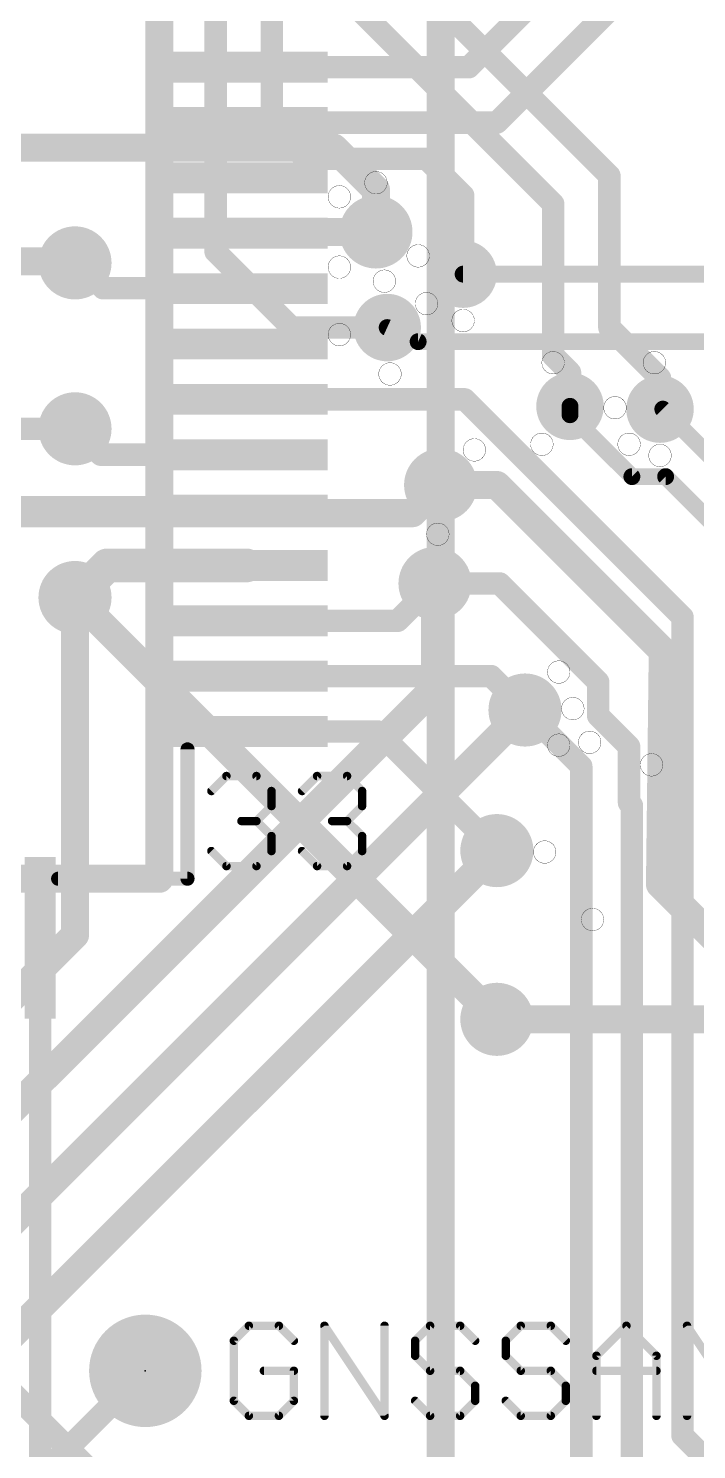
# Model space of a CAD drawing. Extents: x -18 to 144, y -21 to 125.
# Drawn here: x 34.89 to 40.92, y 59.36 to 72.2 of the extents above; entities that cross this region are included whole.
import ezdxf

# ---------------------------------------------------------------- set-up
doc = ezdxf.new("R2010")
doc.units = 0
for name, color, linetype in [('1', 251, 'CONTINUOUS'), ('114', 4, 'CONTINUOUS'), ('15', 251, 'CONTINUOUS'), ('16', 175, 'CONTINUOUS'), ('17', 1, 'CONTINUOUS'), ('18', 82, 'CONTINUOUS'), ('2', 82, 'CONTINUOUS'), ('21', 253, 'CONTINUOUS'), ('23', 7, 'CONTINUOUS'), ('25', 253, 'CONTINUOUS')]:
    doc.layers.add(name, color=color, linetype=linetype)

# ---------------------------------------------------------------- blocks, each defined once
blk = doc.blocks.new('ROUNDP')
at = {"const_width": 0.5}
blk.add_lwpolyline([(0, -0.25, 1), (0, 0.25, 1), (0, -0.25)], format="xyb", dxfattribs=at)
blk = doc.blocks.new('RECT')
blk.add_solid([(-0.5, -0.5), (0.5, -0.5), (-0.5, 0.5), (0.5, 0.5)])
blk = doc.blocks.new('ROUNDV')
at = {"const_width": 0.5}
blk.add_lwpolyline([(0, -0.25, 1), (0, 0.25, 1), (0, -0.25)], format="xyb", dxfattribs=at)

msp = doc.modelspace()

# ---------------------------------------------------------------- linework, layer by layer
at = {"layer": '1'}
for points, const_width in [([(40.168, 73.152), (38.862, 71.846)], 0.2032), ([(40.414, 72.644), (39.116, 71.346)], 0.2032), ([(36.8554, 71.846), (38.862, 71.846)], 0.2032), ([(36.8554, 71.346), (39.116, 71.346)], 0.2032), ([(36.8554, 70.346), (36.8674, 70.358)], 0.254), ([(36.8674, 70.358), (38.0238, 70.358)], 0.254), ([(35.306, 70.0786), (35.3314, 70.0786)], 0.254), ([(35.3314, 70.0786), (35.56, 69.85)], 0.2032), ([(36.8514, 69.85), (36.8554, 69.846)], 0.254), ([(41.275, 69.977), (38.8112, 69.977)], 0.1524), ([(35.56, 69.85), (36.8514, 69.85)], 0.2032), ([(38.4048, 69.3674), (38.1254, 69.4944)], 0.1524), ([(41.3004, 69.3674), (38.4048, 69.3674)], 0.1524), ([(36.8554, 68.846), (38.8246, 68.846)], 0.2032), ([(38.8246, 68.846), (40.7924, 66.8782)], 0.2032), ([(39.7764, 68.7832), (39.7764, 68.707)], 0.1524), ([(40.5892, 68.7578), (40.6146, 68.7578)], 0.2032), ([(40.6146, 68.7578), (44.6278, 64.7446)], 0.1524), ([(35.54, 68.346), (35.306, 68.58)], 0.2032), ([(39.7764, 68.707), (40.3352, 68.1482)], 0.1524), ([(36.8554, 68.346), (35.54, 68.346)], 0.2032), ([(40.3352, 68.1482), (40.64, 68.1482)], 0.1524), ([(40.64, 68.1482), (44.2468, 64.5414)], 0.1524), ([(36.8554, 67.846), (34.262, 67.846)], 0.254), ([(35.596, 67.346), (35.306, 67.056)], 0.3048), ([(36.8554, 67.346), (35.596, 67.346)], 0.3048), ([(38.2202, 66.846), (38.5572, 67.183)], 0.2032), ([(39.1414, 67.183), (38.5572, 67.183)], 0.2032), ([(40.0304, 66.294), (39.1414, 67.183)], 0.2032), ([(38.2202, 66.846), (36.8554, 66.846)], 0.2032), ([(40.7924, 59.4868), (40.7924, 66.8782)], 0.2032), ([(36.8554, 66.346), (39.064, 66.346)], 0.2032), ([(39.064, 66.346), (39.37, 66.04)], 0.2032), ([(40.0304, 66.294), (40.0304, 65.9892)], 0.2032), ([(39.37, 66.04), (39.878, 65.532)], 0.2032), ([(40.0304, 65.9892), (40.3098, 65.7098)], 0.2032), ([(36.8554, 65.846), (38.04, 65.846)], 0.2032), ([(38.04, 65.846), (39.116, 64.77)], 0.2032), ([(40.3098, 65.7098), (40.3098, 65.2018)], 0.2032), ([(39.878, 58.928), (39.878, 65.532)], 0.2032), ([(40.3352, 65.1764), (40.3098, 65.2018)], 0.2032), ([(40.3352, 59.2328), (40.3352, 65.1764)], 0.2032), ([(34.992, 49.336), (34.992, 63.9826)], 0.2032), ([(42.4434, 57.8358), (40.7924, 59.4868)], 0.2032)]:
    msp.add_lwpolyline(points, dxfattribs=dict(at, const_width=const_width))
for points, const_width in [([(36.8554, 71.8968, 1), (36.8554, 71.7952)], 0.1016), ([(38.8261, 71.8819, 1), (38.8979, 71.8101)], 0.1016), ([(38.862, 71.7952, 1), (38.862, 71.8968)], 0.1016), ([(36.8554, 71.3968, 1), (36.8554, 71.2952)], 0.1016), ([(39.0801, 71.3819, 1), (39.1519, 71.3101)], 0.1016), ([(39.116, 71.2952, 1), (39.116, 71.3968)], 0.1016), ([(36.8674, 70.4215, 1), (36.8674, 70.2945)], 0.127), ([(36.9123, 70.3131, 1), (36.8225, 70.4029)], 0.127), ([(38.0238, 70.2945, 1), (38.0238, 70.4215)], 0.127), ([(36.8105, 70.3909, 1), (36.9003, 70.3011)], 0.127), ([(35.306, 70.1421, 1), (35.306, 70.0151)], 0.127), ([(35.3673, 70.1145, 1), (35.2955, 70.0427)], 0.1016), ([(35.3314, 70.0151, 1), (35.3314, 70.1421)], 0.127), ([(36.8963, 69.8949, 1), (36.8065, 69.8051)], 0.127), ([(38.8112, 70.0151, 1), (38.8112, 69.9389)], 0.0762), ([(35.56, 69.9008, 1), (35.56, 69.7992)], 0.1016), ([(35.5241, 69.8141, 1), (35.5959, 69.8859)], 0.1016), ([(36.8105, 69.8011, 1), (36.9003, 69.8909)], 0.127), ([(36.8514, 69.7992, 1), (36.8514, 69.9008)], 0.1016), ([(38.1412, 69.5291, 1), (38.1096, 69.4597)], 0.0762), ([(38.4048, 69.4055, 1), (38.4048, 69.3293)], 0.0762), ([(38.389, 69.3327, 1), (38.4206, 69.4021)], 0.0762), ([(36.8554, 68.8968, 1), (36.8554, 68.7952)], 0.1016), ([(38.8605, 68.8819, 1), (38.7887, 68.8101)], 0.1016), ([(38.8246, 68.7952, 1), (38.8246, 68.8968)], 0.1016), ([(39.8145, 68.7832, 1), (39.7383, 68.7832)], 0.0762), ([(40.5892, 68.8086, 1), (40.5892, 68.707)], 0.1016), ([(40.6415, 68.7847, 1), (40.5877, 68.7309)], 0.0762), ([(40.6146, 68.707, 1), (40.6146, 68.8086)], 0.1016), ([(35.3419, 68.6159, 1), (35.2701, 68.5441)], 0.1016), ([(39.7383, 68.707, 1), (39.8145, 68.707)], 0.0762), ([(39.8033, 68.7339, 1), (39.7495, 68.6801)], 0.0762), ([(35.54, 68.3968, 1), (35.54, 68.2952)], 0.1016), ([(35.5041, 68.3101, 1), (35.5759, 68.3819)], 0.1016), ([(36.8554, 68.2952, 1), (36.8554, 68.3968)], 0.1016), ([(40.3352, 68.1863, 1), (40.3352, 68.1101)], 0.0762), ([(40.3083, 68.1213, 1), (40.3621, 68.1751)], 0.0762), ([(40.6669, 68.1751, 1), (40.6131, 68.1213)], 0.0762), ([(40.64, 68.1101, 1), (40.64, 68.1863)], 0.0762), ([(36.8554, 67.7825, 1), (36.8554, 67.9095)], 0.127), ([(35.596, 67.4222, 1), (35.596, 67.2698)], 0.1524), ([(35.6499, 67.2921, 1), (35.5421, 67.3999)], 0.1524), ([(36.8554, 67.2698, 1), (36.8554, 67.4222)], 0.1524), ([(38.5572, 67.2338, 1), (38.5572, 67.1322)], 0.1016), ([(38.5931, 67.1471, 1), (38.5213, 67.2189)], 0.1016), ([(39.1773, 67.2189, 1), (39.1055, 67.1471)], 0.1016), ([(39.1414, 67.1322, 1), (39.1414, 67.2338)], 0.1016), ([(35.2521, 67.1099, 1), (35.3599, 67.0021)], 0.1524), ([(36.8554, 66.8968, 1), (36.8554, 66.7952)], 0.1016), ([(38.1843, 66.8819, 1), (38.2561, 66.8101)], 0.1016), ([(38.2202, 66.7952, 1), (38.2202, 66.8968)], 0.1016), ([(40.8432, 66.8782, 1), (40.7416, 66.8782)], 0.1016), ([(40.7565, 66.8423, 1), (40.8283, 66.9141)], 0.1016), ([(36.8554, 66.3968, 1), (36.8554, 66.2952)], 0.1016), ([(39.0999, 66.3819, 1), (39.0281, 66.3101)], 0.1016), ([(39.064, 66.2952, 1), (39.064, 66.3968)], 0.1016), ([(40.0812, 66.294, 1), (39.9796, 66.294)], 0.1016), ([(39.9945, 66.2581, 1), (40.0663, 66.3299)], 0.1016), ([(39.4059, 66.0759, 1), (39.3341, 66.0041)], 0.1016), ([(39.3341, 66.0041, 1), (39.4059, 66.0759)], 0.1016), ([(40.0663, 66.0251, 1), (39.9945, 65.9533)], 0.1016), ([(39.9796, 65.9892, 1), (40.0812, 65.9892)], 0.1016), ([(36.8554, 65.8968, 1), (36.8554, 65.7952)], 0.1016), ([(38.0759, 65.8819, 1), (38.0041, 65.8101)], 0.1016), ([(38.04, 65.7952, 1), (38.04, 65.8968)], 0.1016), ([(40.3606, 65.7098, 1), (40.259, 65.7098)], 0.1016), ([(40.2739, 65.6739, 1), (40.3457, 65.7457)], 0.1016), ([(39.9288, 65.532, 1), (39.8272, 65.532)], 0.1016), ([(39.8421, 65.4961, 1), (39.9139, 65.5679)], 0.1016), ([(40.3457, 65.2377, 1), (40.2739, 65.1659)], 0.1016), ([(40.259, 65.2018, 1), (40.3606, 65.2018)], 0.1016), ([(40.386, 65.1764, 1), (40.2844, 65.1764)], 0.1016), ([(40.2993, 65.1405, 1), (40.3711, 65.2123)], 0.1016), ([(39.0801, 64.7341, 1), (39.1519, 64.8059)], 0.1016), ([(35.0428, 63.9826, 1), (34.9412, 63.9826)], 0.1016), ([(40.8283, 59.5227, 1), (40.7565, 59.4509)], 0.1016), ([(40.7416, 59.4868, 1), (40.8432, 59.4868)], 0.1016)]:
    msp.add_lwpolyline(points, format="xyb", dxfattribs=dict(at, const_width=const_width))
at = {"layer": '114', "const_width": 0.0025}
for points in [[(38.0238, 70.7009, 1), (38.0238, 70.9041, 1), (38.0238, 70.7009)], [(37.6936, 70.5739, 1), (37.6936, 70.7771, 1), (37.6936, 70.5739)], [(38.4048, 70.0405, 1), (38.4048, 70.2437, 1), (38.4048, 70.0405)], [(37.6936, 69.9389, 1), (37.6936, 70.1421, 1), (37.6936, 69.9389)], [(38.1, 69.8119, 1), (38.1, 70.0151, 1), (38.1, 69.8119)], [(38.481, 69.6087, 1), (38.481, 69.8119, 1), (38.481, 69.6087)], [(38.8112, 69.4563, 1), (38.8112, 69.6595, 1), (38.8112, 69.4563)], [(37.6936, 69.3293, 1), (37.6936, 69.5325, 1), (37.6936, 69.3293)], [(39.624, 69.0753, 1), (39.624, 69.2785, 1), (39.624, 69.0753)], [(40.5384, 69.0753, 1), (40.5384, 69.2785, 1), (40.5384, 69.0753)], [(38.1508, 68.9737, 1), (38.1508, 69.1769, 1), (38.1508, 68.9737)], [(40.1828, 68.6689, 1), (40.1828, 68.8721, 1), (40.1828, 68.6689)], [(38.9128, 68.2879, 1), (38.9128, 68.4911, 1), (38.9128, 68.2879)], [(39.5224, 68.3387, 1), (39.5224, 68.5419, 1), (39.5224, 68.3387)], [(40.3098, 68.3387, 1), (40.3098, 68.5419, 1), (40.3098, 68.3387)], [(40.5892, 68.2371, 1), (40.5892, 68.4403, 1), (40.5892, 68.2371)], [(38.5826, 67.5259, 1), (38.5826, 67.7291, 1), (38.5826, 67.5259)], [(39.6748, 66.2813, 1), (39.6748, 66.4845, 1), (39.6748, 66.2813)], [(39.8018, 65.9511, 1), (39.8018, 66.1543, 1), (39.8018, 65.9511)], [(39.6748, 65.6209, 1), (39.6748, 65.8241, 1), (39.6748, 65.6209)], [(39.9542, 65.6463, 1), (39.9542, 65.8495, 1), (39.9542, 65.6463)], [(40.513, 65.4431, 1), (40.513, 65.6463, 1), (40.513, 65.4431)], [(39.5478, 64.6557, 1), (39.5478, 64.8589, 1), (39.5478, 64.6557)], [(39.9796, 64.0461, 1), (39.9796, 64.2493, 1), (39.9796, 64.0461)]]:
    msp.add_lwpolyline(points, format="xyb", dxfattribs=at)
at = {"layer": '15'}
for points, const_width in [([(36.068, 64.516), (36.068, 86.868)], 0.254), ([(36.576, 70.1802), (36.576, 83.058)], 0.2032), ([(37.084, 71.3232), (37.084, 82.804)], 0.2032), ([(38.608, 52.07), (38.608, 82.55)], 0.254), ([(38.1, 72.898), (40.132, 70.866)], 0.2032), ([(37.592, 72.644), (39.624, 70.612)], 0.2032), ([(37.3888, 71.0184), (37.084, 71.3232)], 0.2032), ([(38.481, 71.0184), (37.3888, 71.0184)], 0.2032), ([(38.481, 71.0184), (38.8112, 70.6882)], 0.2032), ([(40.132, 70.866), (40.132, 69.4944)], 0.2032), ([(38.8112, 70.6882), (38.8112, 69.977)], 0.2032), ([(39.624, 70.612), (39.624, 69.2404)], 0.2032), ([(36.576, 70.1802), (37.2618, 69.4944)], 0.2032), ([(37.2618, 69.4944), (38.1254, 69.4944)], 0.2032), ([(40.132, 69.4944), (40.5892, 69.0372)], 0.2032), ([(39.624, 69.2404), (39.7764, 69.088)], 0.2032), ([(39.7764, 69.088), (39.7764, 68.7832)], 0.2032), ([(40.5892, 69.0372), (40.5892, 68.7578)], 0.2032), ([(35.306, 67.056), (39.116, 63.246)], 0.254), ([(15.494, 64.516), (36.068, 64.516)], 0.254), ([(35.941, 60.071), (33.147, 57.277)], 0.2032)]:
    msp.add_lwpolyline(points, dxfattribs=dict(at, const_width=const_width))
for points, const_width in [([(37.1199, 71.3591, 1), (37.0481, 71.2873)], 0.1016), ([(37.0332, 71.3232, 1), (37.1348, 71.3232)], 0.1016), ([(37.3888, 71.0692, 1), (37.3888, 70.9676)], 0.1016), ([(38.5169, 71.0543, 1), (38.4451, 70.9825)], 0.1016), ([(38.481, 70.9676, 1), (38.481, 71.0692)], 0.1016), ([(37.3529, 70.9825, 1), (37.4247, 71.0543)], 0.1016), ([(40.1828, 70.866, 1), (40.0812, 70.866)], 0.1016), ([(40.0961, 70.8301, 1), (40.1679, 70.9019)], 0.1016), ([(38.862, 70.6882, 1), (38.7604, 70.6882)], 0.1016), ([(38.7753, 70.6523, 1), (38.8471, 70.7241)], 0.1016), ([(39.6748, 70.612, 1), (39.5732, 70.612)], 0.1016), ([(39.5881, 70.5761, 1), (39.6599, 70.6479)], 0.1016), ([(36.6119, 70.2161, 1), (36.5401, 70.1443)], 0.1016), ([(36.5252, 70.1802, 1), (36.6268, 70.1802)], 0.1016), ([(38.7604, 69.977, 1), (38.862, 69.977)], 0.1016), ([(37.2618, 69.5452, 1), (37.2618, 69.4436)], 0.1016), ([(37.2259, 69.4585, 1), (37.2977, 69.5303)], 0.1016), ([(38.1254, 69.4436, 1), (38.1254, 69.5452)], 0.1016), ([(40.1679, 69.5303, 1), (40.0961, 69.4585)], 0.1016), ([(40.0812, 69.4944, 1), (40.1828, 69.4944)], 0.1016), ([(39.6599, 69.2763, 1), (39.5881, 69.2045)], 0.1016), ([(39.5732, 69.2404, 1), (39.6748, 69.2404)], 0.1016), ([(39.8272, 69.088, 1), (39.7256, 69.088)], 0.1016), ([(39.7405, 69.0521, 1), (39.8123, 69.1239)], 0.1016), ([(40.64, 69.0372, 1), (40.5384, 69.0372)], 0.1016), ([(40.5533, 69.0013, 1), (40.6251, 69.0731)], 0.1016), ([(39.7256, 68.7832, 1), (39.8272, 68.7832)], 0.1016), ([(40.5384, 68.7578, 1), (40.64, 68.7578)], 0.1016), ([(35.3509, 67.1009, 1), (35.2611, 67.0111)], 0.127), ([(36.0045, 64.516, 1), (36.1315, 64.516)], 0.127), ([(36.068, 64.4525, 1), (36.068, 64.5795)], 0.127), ([(39.0711, 63.2011, 1), (39.1609, 63.2909)], 0.127), ([(35.9769, 60.0351, 1), (35.9051, 60.1069)], 0.1016)]:
    msp.add_lwpolyline(points, format="xyb", dxfattribs=dict(at, const_width=const_width))
at = {"layer": '16'}
for points, const_width in [([(37.6428, 71.12), (30.734, 71.12)], 0.254), ([(38.0238, 70.739), (37.6428, 71.12)], 0.254), ([(38.0238, 70.358), (38.0238, 70.739)], 0.254), ([(34.29, 70.092), (35.2926, 70.092)], 0.254), ([(35.2926, 70.092), (35.306, 70.0786)], 0.254), ([(35.306, 68.58), (34.302, 68.58)], 0.2032), ([(39.116, 68.072), (38.608, 68.072)], 0.254), ([(40.6146, 66.5734), (39.116, 68.072)], 0.254), ([(38.5572, 67.183), (38.5572, 66.2432)], 0.254), ([(35.306, 67.056), (35.306, 64.008)], 0.254), ([(40.5892, 64.4652), (40.6146, 66.5734)], 0.254), ([(38.5572, 66.2432), (23.114, 50.8)], 0.254), ([(39.37, 66.04), (23.368, 50.038)], 0.254), ([(23.622, 49.276), (39.116, 64.77)], 0.254), ([(40.5892, 64.4652), (46.5836, 58.4708)], 0.254), ([(35.306, 64.008), (22.86, 51.562)], 0.254), ([(39.116, 63.246), (41.0718, 63.246)], 0.254)]:
    msp.add_lwpolyline(points, dxfattribs=dict(at, const_width=const_width))
for points, const_width in [([(37.6877, 71.1649, 1), (37.5979, 71.0751)], 0.127), ([(37.6428, 71.0565, 1), (37.6428, 71.1835)], 0.127), ([(38.0873, 70.739, 1), (37.9603, 70.739)], 0.127), ([(37.9789, 70.6941, 1), (38.0687, 70.7839)], 0.127), ([(37.9603, 70.358, 1), (38.0873, 70.358)], 0.127), ([(35.3375, 70.1369, 1), (35.2477, 70.0471)], 0.127), ([(35.2926, 70.0285, 1), (35.2926, 70.1555)], 0.127), ([(35.2611, 70.0337, 1), (35.3509, 70.1235)], 0.127), ([(35.306, 68.5292, 1), (35.306, 68.6308)], 0.1016), ([(38.608, 68.1355, 1), (38.608, 68.0085)], 0.127), ([(39.1609, 68.1169, 1), (39.0711, 68.0271)], 0.127), ([(39.116, 68.0085, 1), (39.116, 68.1355)], 0.127), ([(38.6207, 67.183, 1), (38.4937, 67.183)], 0.127), ([(35.3695, 67.056, 1), (35.2425, 67.056)], 0.127), ([(40.6781, 66.5726, 1), (40.5511, 66.5742)], 0.127), ([(40.5697, 66.5285, 1), (40.6595, 66.6183)], 0.127), ([(38.6021, 66.1983, 1), (38.5123, 66.2881)], 0.127), ([(38.4937, 66.2432, 1), (38.6207, 66.2432)], 0.127), ([(39.4149, 65.9951, 1), (39.3251, 66.0849)], 0.127), ([(39.1609, 64.7251, 1), (39.0711, 64.8149)], 0.127), ([(40.6341, 64.5101, 1), (40.5443, 64.4203)], 0.127), ([(40.5257, 64.466, 1), (40.6527, 64.4644)], 0.127), ([(35.2425, 64.008, 1), (35.3695, 64.008)], 0.127), ([(35.3509, 63.9631, 1), (35.2611, 64.0529)], 0.127), ([(39.116, 63.3095, 1), (39.116, 63.1825)], 0.127)]:
    msp.add_lwpolyline(points, format="xyb", dxfattribs=dict(at, const_width=const_width))
at = {"layer": '2'}
for points, const_width in [([(38.608, 68.072), (38.354, 67.818)], 0.254), ([(38.354, 67.818), (34.544, 67.818)], 0.254), ([(35.941, 58.674), (32.766, 61.849)], 0.2032)]:
    msp.add_lwpolyline(points, dxfattribs=dict(at, const_width=const_width))
at = {"layer": '2', "const_width": 0.127}
for points in [[(38.6529, 68.0271, 1), (38.5631, 68.1169)], [(38.3091, 67.8629, 1), (38.3989, 67.7731)], [(38.354, 67.7545, 1), (38.354, 67.8815)]]:
    msp.add_lwpolyline(points, format="xyb", dxfattribs=at)
at = {"layer": '21'}
for points, const_width in [([(36.322, 65.6844), (36.322, 64.516)], 0.127), ([(36.5379, 65.3082), (36.6735, 65.4438)], 0.0762), ([(36.6735, 65.4438), (36.9446, 65.4438)], 0.0762), ([(36.9446, 65.4438), (37.0802, 65.3082)], 0.0762), ([(37.3565, 65.3082), (37.4921, 65.4438)], 0.0762), ([(37.4921, 65.4438), (37.7632, 65.4438)], 0.0762), ([(37.7632, 65.4438), (37.8988, 65.3082)], 0.0762), ([(37.0802, 65.3082), (37.0802, 65.1726)], 0.0762), ([(37.8988, 65.3082), (37.8988, 65.1726)], 0.0762), ([(37.0802, 65.1726), (36.9446, 65.037)], 0.0762), ([(37.8988, 65.1726), (37.7632, 65.037)], 0.0762), ([(36.9446, 65.037), (36.8091, 65.037)], 0.0762), ([(36.9446, 65.037), (37.0802, 64.9015)], 0.0762), ([(37.7632, 65.037), (37.6276, 65.037)], 0.0762), ([(37.7632, 65.037), (37.8988, 64.9015)], 0.0762), ([(37.0802, 64.9015), (37.0802, 64.7659)], 0.0762), ([(37.8988, 64.9015), (37.8988, 64.7659)], 0.0762), ([(36.6735, 64.6303), (36.5379, 64.7659)], 0.0762), ([(37.0802, 64.7659), (36.9446, 64.6303)], 0.0762), ([(37.4921, 64.6303), (37.3565, 64.7659)], 0.0762), ([(37.8988, 64.7659), (37.7632, 64.6303)], 0.0762), ([(36.322, 64.516), (35.1536, 64.516)], 0.127), ([(36.9446, 64.6303), (36.6735, 64.6303)], 0.0762), ([(37.7632, 64.6303), (37.4921, 64.6303)], 0.0762)]:
    msp.add_lwpolyline(points, dxfattribs=dict(at, const_width=const_width))
for points, const_width in [([(36.3538, 65.6844, 1), (36.2903, 65.6844)], 0.0635), ([(36.6735, 65.4628, 1), (36.6735, 65.4247)], 0.0381), ([(36.687, 65.4303, 1), (36.66, 65.4573)], 0.0381), ([(36.9581, 65.4573, 1), (36.9312, 65.4303)], 0.0381), ([(36.9446, 65.4247, 1), (36.9446, 65.4628)], 0.0381), ([(37.4921, 65.4628, 1), (37.4921, 65.4247)], 0.0381), ([(37.5055, 65.4303, 1), (37.4786, 65.4573)], 0.0381), ([(37.7767, 65.4573, 1), (37.7498, 65.4303)], 0.0381), ([(37.7632, 65.4247, 1), (37.7632, 65.4628)], 0.0381), ([(36.5244, 65.3217, 1), (36.5514, 65.2947)], 0.0381), ([(37.0993, 65.3082, 1), (37.0612, 65.3082)], 0.0381), ([(37.0668, 65.2947, 1), (37.0937, 65.3217)], 0.0381), ([(37.343, 65.3217, 1), (37.3699, 65.2947)], 0.0381), ([(37.9179, 65.3082, 1), (37.8798, 65.3082)], 0.0381), ([(37.8853, 65.2947, 1), (37.9123, 65.3217)], 0.0381), ([(37.0937, 65.1592, 1), (37.0668, 65.1861)], 0.0381), ([(37.9123, 65.1592, 1), (37.8853, 65.1861)], 0.0381), ([(37.0612, 65.1726, 1), (37.0993, 65.1726)], 0.0381), ([(37.8798, 65.1726, 1), (37.9179, 65.1726)], 0.0381), ([(36.8091, 65.0561, 1), (36.8091, 65.018)], 0.0381), ([(36.9581, 65.0505, 1), (36.9312, 65.0236)], 0.0381), ([(36.9312, 65.0505, 1), (36.9581, 65.0236)], 0.0381), ([(36.9446, 65.018, 1), (36.9446, 65.0561)], 0.0381), ([(37.6276, 65.0561, 1), (37.6276, 65.018)], 0.0381), ([(37.7767, 65.0505, 1), (37.7498, 65.0236)], 0.0381), ([(37.7498, 65.0505, 1), (37.7767, 65.0236)], 0.0381), ([(37.7632, 65.018, 1), (37.7632, 65.0561)], 0.0381), ([(37.0993, 64.9015, 1), (37.0612, 64.9015)], 0.0381), ([(37.0668, 64.888, 1), (37.0937, 64.9149)], 0.0381), ([(37.9179, 64.9015, 1), (37.8798, 64.9015)], 0.0381), ([(37.8853, 64.888, 1), (37.9123, 64.9149)], 0.0381), ([(36.5514, 64.7794, 1), (36.5244, 64.7524)], 0.0381), ([(37.0612, 64.7659, 1), (37.0993, 64.7659)], 0.0381), ([(37.0937, 64.7524, 1), (37.0668, 64.7794)], 0.0381), ([(37.3699, 64.7794, 1), (37.343, 64.7524)], 0.0381), ([(37.8798, 64.7659, 1), (37.9179, 64.7659)], 0.0381), ([(37.9123, 64.7524, 1), (37.8853, 64.7794)], 0.0381), ([(35.1536, 64.5478, 1), (35.1536, 64.4843)], 0.0635), ([(36.322, 64.4843, 1), (36.322, 64.5478)], 0.0635), ([(36.6735, 64.6493, 1), (36.6735, 64.6113)], 0.0381), ([(36.66, 64.6168, 1), (36.687, 64.6438)], 0.0381), ([(36.9312, 64.6438, 1), (36.9581, 64.6168)], 0.0381), ([(36.9446, 64.6113, 1), (36.9446, 64.6493)], 0.0381), ([(37.4921, 64.6493, 1), (37.4921, 64.6113)], 0.0381), ([(37.4786, 64.6168, 1), (37.5055, 64.6438)], 0.0381), ([(37.7498, 64.6438, 1), (37.7767, 64.6168)], 0.0381), ([(37.7632, 64.6113, 1), (37.7632, 64.6493)], 0.0381), ([(36.2903, 64.516, 1), (36.3538, 64.516)], 0.0635)]:
    msp.add_lwpolyline(points, format="xyb", dxfattribs=dict(at, const_width=const_width))
at = {"layer": '23'}
msp.add_point((35.941, 60.071), dxfattribs=at)
at = {"layer": '25', "const_width": 0.0762}
for points in [[(36.8761, 60.4781), (36.7405, 60.3425)], [(37.1472, 60.4781), (36.8761, 60.4781)], [(37.2828, 60.3425), (37.1472, 60.4781)], [(37.5591, 59.6646), (37.5591, 60.4781)], [(37.5591, 60.4781), (38.1014, 59.6646)], [(38.1014, 59.6646), (38.1014, 60.4781)], [(38.5132, 60.4781), (38.3777, 60.3425)], [(38.7844, 60.4781), (38.5132, 60.4781)], [(38.92, 60.3425), (38.7844, 60.4781)], [(39.3318, 60.4781), (39.1962, 60.3425)], [(39.603, 60.4781), (39.3318, 60.4781)], [(39.7386, 60.3425), (39.603, 60.4781)], [(40.0148, 60.2069), (40.286, 60.4781)], [(40.286, 60.4781), (40.5571, 60.2069)], [(40.8334, 59.6646), (40.8334, 60.4781)], [(40.8334, 60.4781), (41.3757, 59.6646)], [(36.7405, 60.3425), (36.7405, 59.8002)], [(38.3777, 60.3425), (38.3777, 60.2069)], [(39.1962, 60.3425), (39.1962, 60.2069)], [(38.3777, 60.2069), (38.5132, 60.0713)], [(39.1962, 60.2069), (39.3318, 60.0713)], [(40.0148, 59.6646), (40.0148, 60.2069)], [(40.5571, 60.2069), (40.5571, 59.6646)], [(37.2828, 60.0713), (37.0117, 60.0713)], [(37.2828, 59.8002), (37.2828, 60.0713)], [(38.5132, 60.0713), (38.7844, 60.0713)], [(38.7844, 60.0713), (38.92, 59.9358)], [(39.3318, 60.0713), (39.603, 60.0713)], [(39.603, 60.0713), (39.7386, 59.9358)], [(40.0148, 60.0713), (40.5571, 60.0713)], [(38.92, 59.9358), (38.92, 59.8002)], [(39.7386, 59.9358), (39.7386, 59.8002)], [(36.7405, 59.8002), (36.8761, 59.6646)], [(37.1472, 59.6646), (37.2828, 59.8002)], [(38.5132, 59.6646), (38.3777, 59.8002)], [(38.92, 59.8002), (38.7844, 59.6646)], [(39.3318, 59.6646), (39.1962, 59.8002)], [(39.7386, 59.8002), (39.603, 59.6646)], [(36.8761, 59.6646), (37.1472, 59.6646)], [(38.7844, 59.6646), (38.5132, 59.6646)], [(39.603, 59.6646), (39.3318, 59.6646)]]:
    msp.add_lwpolyline(points, dxfattribs=at)
at = {"layer": '25', "const_width": 0.0381}
for points in [[(36.8761, 60.4971, 1), (36.8761, 60.459)], [(36.8895, 60.4646, 1), (36.8626, 60.4916)], [(37.1607, 60.4916, 1), (37.1338, 60.4646)], [(37.1472, 60.459, 1), (37.1472, 60.4971)], [(37.5781, 60.4781, 1), (37.54, 60.4781)], [(37.5749, 60.4887, 1), (37.5432, 60.4675)], [(38.1205, 60.4781, 1), (38.0824, 60.4781)], [(38.5132, 60.4971, 1), (38.5132, 60.459)], [(38.5267, 60.4646, 1), (38.4998, 60.4916)], [(38.7979, 60.4916, 1), (38.7709, 60.4646)], [(38.7844, 60.459, 1), (38.7844, 60.4971)], [(39.3318, 60.4971, 1), (39.3318, 60.459)], [(39.3453, 60.4646, 1), (39.3183, 60.4916)], [(39.6164, 60.4916, 1), (39.5895, 60.4646)], [(39.603, 60.459, 1), (39.603, 60.4971)], [(40.2994, 60.4916, 1), (40.2725, 60.4646)], [(40.2994, 60.4646, 1), (40.2725, 60.4916)], [(40.8492, 60.4887, 1), (40.8175, 60.4675)], [(40.8524, 60.4781, 1), (40.8143, 60.4781)], [(36.7595, 60.3425, 1), (36.7214, 60.3425)], [(36.727, 60.356, 1), (36.754, 60.329)], [(37.2694, 60.329, 1), (37.2963, 60.356)], [(38.3642, 60.356, 1), (38.3911, 60.329)], [(38.3967, 60.3425, 1), (38.3586, 60.3425)], [(38.9065, 60.329, 1), (38.9334, 60.356)], [(39.2153, 60.3425, 1), (39.1772, 60.3425)], [(39.1828, 60.356, 1), (39.2097, 60.329)], [(39.7251, 60.329, 1), (39.752, 60.356)], [(38.3911, 60.2204, 1), (38.3642, 60.1935)], [(38.3586, 60.2069, 1), (38.3967, 60.2069)], [(39.1772, 60.2069, 1), (39.2153, 60.2069)], [(39.2097, 60.2204, 1), (39.1828, 60.1935)], [(40.0013, 60.2204, 1), (40.0283, 60.1935)], [(40.0339, 60.2069, 1), (39.9958, 60.2069)], [(40.5762, 60.2069, 1), (40.5381, 60.2069)], [(40.5437, 60.1935, 1), (40.5706, 60.2204)], [(37.0117, 60.0904, 1), (37.0117, 60.0523)], [(37.3019, 60.0713, 1), (37.2638, 60.0713)], [(37.2828, 60.0523, 1), (37.2828, 60.0904)], [(38.5132, 60.0904, 1), (38.5132, 60.0523)], [(38.4998, 60.0579, 1), (38.5267, 60.0848)], [(38.7979, 60.0848, 1), (38.7709, 60.0579)], [(38.7844, 60.0523, 1), (38.7844, 60.0904)], [(39.3318, 60.0904, 1), (39.3318, 60.0523)], [(39.3183, 60.0579, 1), (39.3453, 60.0848)], [(39.6164, 60.0848, 1), (39.5895, 60.0579)], [(39.603, 60.0523, 1), (39.603, 60.0904)], [(40.0148, 60.0904, 1), (40.0148, 60.0523)], [(40.5571, 60.0523, 1), (40.5571, 60.0904)], [(38.939, 59.9358, 1), (38.9009, 59.9358)], [(38.9065, 59.9223, 1), (38.9334, 59.9492)], [(39.7576, 59.9358, 1), (39.7195, 59.9358)], [(39.7251, 59.9223, 1), (39.752, 59.9492)], [(36.754, 59.8137, 1), (36.727, 59.7867)], [(37.2963, 59.7867, 1), (37.2694, 59.8137)], [(38.3911, 59.8137, 1), (38.3642, 59.7867)], [(38.9334, 59.7867, 1), (38.9065, 59.8137)], [(39.2097, 59.8137, 1), (39.1828, 59.7867)], [(39.752, 59.7867, 1), (39.7251, 59.8137)], [(36.7214, 59.8002, 1), (36.7595, 59.8002)], [(36.8761, 59.6837, 1), (36.8761, 59.6456)], [(36.8626, 59.6511, 1), (36.8895, 59.6781)], [(37.1338, 59.6781, 1), (37.1607, 59.6511)], [(37.1472, 59.6456, 1), (37.1472, 59.6837)], [(37.2638, 59.8002, 1), (37.3019, 59.8002)], [(38.0855, 59.654, 1), (38.1173, 59.6752)], [(38.5132, 59.6837, 1), (38.5132, 59.6456)], [(38.4998, 59.6511, 1), (38.5267, 59.6781)], [(38.7709, 59.6781, 1), (38.7979, 59.6511)], [(38.7844, 59.6456, 1), (38.7844, 59.6837)], [(38.9009, 59.8002, 1), (38.939, 59.8002)], [(39.3318, 59.6837, 1), (39.3318, 59.6456)], [(39.3183, 59.6511, 1), (39.3453, 59.6781)], [(39.5895, 59.6781, 1), (39.6164, 59.6511)], [(39.603, 59.6456, 1), (39.603, 59.6837)], [(39.7195, 59.8002, 1), (39.7576, 59.8002)], [(37.54, 59.6646, 1), (37.5781, 59.6646)], [(38.0824, 59.6646, 1), (38.1205, 59.6646)], [(39.9958, 59.6646, 1), (40.0339, 59.6646)], [(40.5381, 59.6646, 1), (40.5762, 59.6646)], [(40.8143, 59.6646, 1), (40.8524, 59.6646)]]:
    msp.add_lwpolyline(points, format="xyb", dxfattribs=at)

# ---------------------------------------------------------------- block references
at = {"layer": '1', "xscale": 0.2794, "yscale": 1.462}
for p, rotation in [((36.8554, 71.846), 270), ((36.8554, 71.346), 270), ((36.8554, 70.846), 270), ((36.8554, 70.346), 270), ((36.8554, 69.846), 270), ((36.8554, 69.346), 270), ((36.8554, 68.846), 270), ((36.8554, 68.346), 270), ((36.8554, 67.846), 270), ((36.8554, 67.346), 270), ((36.8554, 66.846), 270), ((36.8554, 66.346), 270), ((36.8554, 65.846), 270), ((34.992, 63.9826), 180)]:
    msp.add_blockref('RECT', p, dxfattribs=dict(at, rotation=rotation))
at = {"layer": '17'}
for xscale, yscale in [(1.016, 1.016), (1.016, 1.016), (1.016, 1.016), (1.016, 1.016), (0.8128, 0.8128), (0.8128, 0.8128), (0.8128, 0.8128), (0.8128, 0.8128)]:
    msp.add_blockref('ROUNDP', (35.941, 60.071), dxfattribs=dict(at, xscale=xscale, yscale=yscale))
at = {"layer": '18'}
for p, xscale, yscale in [((38.0238, 70.358), 0.6604, 0.6604), ((38.0238, 70.358), 0.6604, 0.6604), ((38.0238, 70.358), 0.6604, 0.6604), ((38.0238, 70.358), 0.6604, 0.6604), ((35.306, 70.0786), 0.6604, 0.6604), ((35.306, 70.0786), 0.6604, 0.6604), ((35.306, 70.0786), 0.6604, 0.6604), ((35.306, 70.0786), 0.6604, 0.6604), ((38.8112, 69.977), 0.6096, 0.6096), ((38.8112, 69.977), 0.6096, 0.6096), ((38.8112, 69.977), 0.6096, 0.6096), ((38.8112, 69.977), 0.6096, 0.6096), ((38.1254, 69.4944), 0.6096, 0.6096), ((38.1254, 69.4944), 0.6096, 0.6096), ((38.1254, 69.4944), 0.6096, 0.6096), ((38.1254, 69.4944), 0.6096, 0.6096), ((39.7764, 68.7832), 0.6096, 0.6096), ((39.7764, 68.7832), 0.6096, 0.6096), ((39.7764, 68.7832), 0.6096, 0.6096), ((39.7764, 68.7832), 0.6096, 0.6096), ((40.5892, 68.7578), 0.6096, 0.6096), ((40.5892, 68.7578), 0.6096, 0.6096), ((40.5892, 68.7578), 0.6096, 0.6096), ((40.5892, 68.7578), 0.6096, 0.6096), ((35.306, 68.58), 0.6604, 0.6604), ((35.306, 68.58), 0.6604, 0.6604), ((35.306, 68.58), 0.6604, 0.6604), ((35.306, 68.58), 0.6604, 0.6604), ((38.608, 68.072), 0.6604, 0.6604), ((38.608, 68.072), 0.6604, 0.6604), ((38.608, 68.072), 0.6604, 0.6604), ((38.608, 68.072), 0.6604, 0.6604), ((38.5572, 67.183), 0.6604, 0.6604), ((38.5572, 67.183), 0.6604, 0.6604), ((38.5572, 67.183), 0.6604, 0.6604), ((38.5572, 67.183), 0.6604, 0.6604), ((35.306, 67.056), 0.6604, 0.6604), ((35.306, 67.056), 0.6604, 0.6604), ((35.306, 67.056), 0.6604, 0.6604), ((35.306, 67.056), 0.6604, 0.6604), ((39.37, 66.04), 0.6604, 0.6604), ((39.37, 66.04), 0.6604, 0.6604), ((39.37, 66.04), 0.6604, 0.6604), ((39.37, 66.04), 0.6604, 0.6604), ((39.116, 64.77), 0.6604, 0.6604), ((39.116, 64.77), 0.6604, 0.6604), ((39.116, 64.77), 0.6604, 0.6604), ((39.116, 64.77), 0.6604, 0.6604), ((39.116, 63.246), 0.6604, 0.6604), ((39.116, 63.246), 0.6604, 0.6604), ((39.116, 63.246), 0.6604, 0.6604), ((39.116, 63.246), 0.6604, 0.6604)]:
    msp.add_blockref('ROUNDV', p, dxfattribs=dict(at, xscale=xscale, yscale=yscale))

doc.saveas('drawing.dxf')
